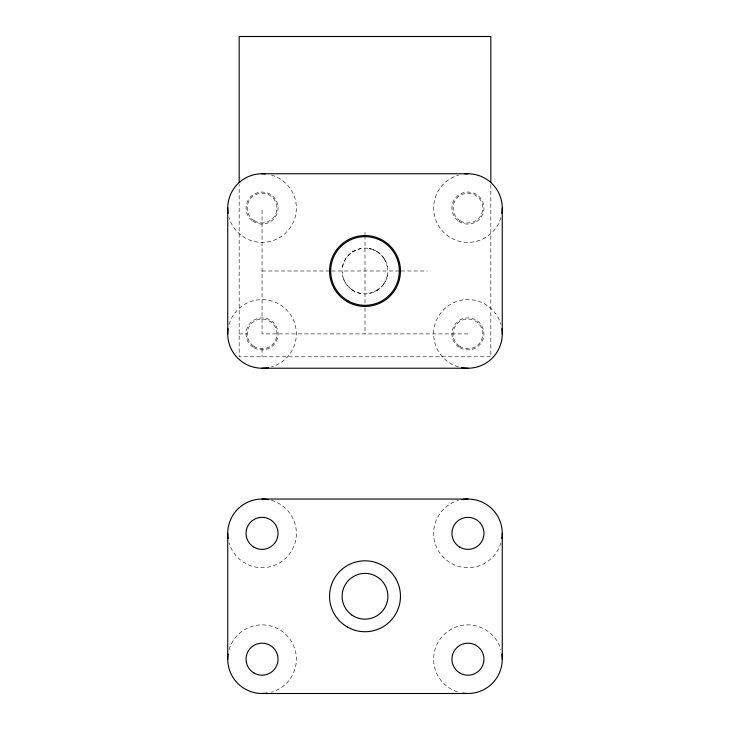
<?xml version="1.0" encoding="UTF-8"?>
<svg xmlns="http://www.w3.org/2000/svg" width="730" height="730" viewBox="0 0 730 730"><rect width="100%" height="100%" fill="white"/><g stroke="black" fill="none" stroke-linecap="round" stroke-linejoin="round"><path stroke-width="0.55" stroke-dasharray="3.65 2.74" d="M342.507 266.824C343.757 259.98 348.301 253.857 354.497 250.673M387.493 275.155L385.321 281.497L382.757 285.412M384.144 283.505L381.179 287.164L375.503 291.316M352.48 251.841L360.839 248.492M377.519 290.138L369.161 293.487M262.052 270.994L330.462 270.994M331.602 270.994L400.013 270.994M401.153 270.994L427.378 270.994M239.175 333.902L247.187 333.902M467.948 333.902L262.052 333.902L262.052 208.077M371.296 248.994L369.161 248.492L375.503 250.673L379.418 253.228M360.839 293.487C351.714 291.89 344.104 284.271 342.507 275.155M377.519 251.841L381.179 254.816L385.321 260.482M384.144 258.475L387.493 266.824M490.825 184.672L490.825 356.778L239.175 356.778L239.175 184.672M365 232.195L365 234.458M365 235.58L365 303.388M365 307.914L365 333.902M262.052 348.776L262.052 356.778M500.935 217.522A34.319 34.319 0 0 1 443.685 232.341A34.319 34.319 0 0 1 458.504 175.09M458.504 366.889A34.319 34.319 0 0 1 443.685 309.639A34.319 34.319 0 0 1 500.935 324.458M229.065 324.458A34.319 34.319 0 0 1 286.315 309.639A34.319 34.319 0 0 1 271.496 366.889M271.496 175.09A34.319 34.319 0 0 1 286.315 232.341A34.319 34.319 0 0 1 229.065 217.522M500.935 542.801A34.319 34.319 0 0 1 443.685 557.629A34.319 34.319 0 0 1 458.504 500.369M457.427 691.848A34.319 34.319 0 0 1 444.086 634.525A34.319 34.319 0 0 1 500.935 649.746M229.065 649.746A34.319 34.319 0 0 1 286.315 634.917A34.319 34.319 0 0 1 271.496 692.177M271.496 500.369A34.319 34.319 0 0 1 286.315 557.629A34.319 34.319 0 0 1 229.065 542.801M253.721 346.221A14.874 14.874 0 0 0 276.889 334.96A14.874 14.874 0 0 0 255.555 320.525A14.874 14.874 0 0 0 253.721 346.221M459.608 346.221A14.874 14.874 0 0 0 482.776 334.96A14.874 14.874 0 0 0 461.451 320.525A14.874 14.874 0 0 0 459.608 346.221M460.511 220.953A14.874 14.874 0 0 0 482.813 208.077A14.874 14.874 0 0 0 460.511 195.202A14.874 14.874 0 0 0 460.511 220.953M254.615 220.953A14.874 14.874 0 0 0 276.925 208.077A14.874 14.874 0 0 0 254.615 195.202A14.874 14.874 0 0 0 254.615 220.953M458.723 221.172A16.014 16.014 0 0 0 483.899 209.519A16.014 16.014 0 0 0 461.214 193.55A16.014 16.014 0 0 0 458.723 221.172M459.937 347.772A16.014 16.014 0 0 0 483.963 333.902A16.014 16.014 0 0 0 459.937 320.032A16.014 16.014 0 0 0 459.937 347.772M254.049 347.772A16.014 16.014 0 0 0 278.066 333.902A16.014 16.014 0 0 0 254.049 320.032A16.014 16.014 0 0 0 254.049 347.772M252.835 221.172A16.014 16.014 0 0 0 278.002 209.519A16.014 16.014 0 0 0 255.327 193.55A16.014 16.014 0 0 0 252.835 221.172M351.823 289.691A22.876 22.876 0 0 0 387.785 273.047A22.876 22.876 0 0 0 355.391 250.235A22.876 22.876 0 0 0 351.823 289.691"/><path stroke-width="1.09" d="M262.052 173.758L467.948 173.758M262.052 368.221L467.948 368.221M262.052 499.046L467.948 499.046M262.052 693.5L467.948 693.5M502.258 208.077L502.258 333.902M502.258 533.356L502.258 659.181M490.825 182.391L490.825 36.5L239.175 36.5L239.175 182.391M227.742 208.077L227.742 333.902M227.742 533.356L227.742 659.181M464.864 173.904A34.319 34.319 0 0 1 501.866 213.269M501.866 328.71A34.319 34.319 0 0 1 461.707 367.646M268.293 367.646A34.319 34.319 0 0 1 228.134 328.71M228.134 213.269A34.319 34.319 0 0 1 265.136 173.904M461.707 499.621A34.319 34.319 0 0 1 501.866 538.558M501.866 653.989A34.319 34.319 0 0 1 462.747 693.108M267.253 693.108A34.319 34.319 0 0 1 228.134 653.989M228.134 538.558A34.319 34.319 0 0 1 268.293 499.621M347.845 300.705A34.319 34.319 0 0 0 399.319 270.994A34.319 34.319 0 0 0 347.845 241.274A34.319 34.319 0 0 0 347.845 300.705M347.27 301.7A35.46 35.46 0 0 0 400.46 270.994A35.46 35.46 0 0 0 347.27 240.279A35.46 35.46 0 0 0 347.27 301.7M459.937 547.226A16.014 16.014 0 0 0 483.963 533.356A16.014 16.014 0 0 0 459.937 519.495A16.014 16.014 0 0 0 459.937 547.226M459.937 673.051A16.014 16.014 0 0 0 483.963 659.181A16.014 16.014 0 0 0 459.937 645.32A16.014 16.014 0 0 0 459.937 673.051M254.049 673.051A16.014 16.014 0 0 0 278.066 659.181A16.014 16.014 0 0 0 254.049 645.32A16.014 16.014 0 0 0 254.049 673.051M254.049 547.226A16.014 16.014 0 0 0 278.066 533.356A16.014 16.014 0 0 0 254.049 519.495A16.014 16.014 0 0 0 254.049 547.226M347.27 626.979A35.46 35.46 0 0 0 400.46 596.273A35.46 35.46 0 0 0 347.27 565.567A35.46 35.46 0 0 0 347.27 626.979M351.823 614.979A22.876 22.876 0 0 0 387.785 598.326A22.876 22.876 0 0 0 355.391 575.514A22.876 22.876 0 0 0 351.823 614.979"/></g></svg>
